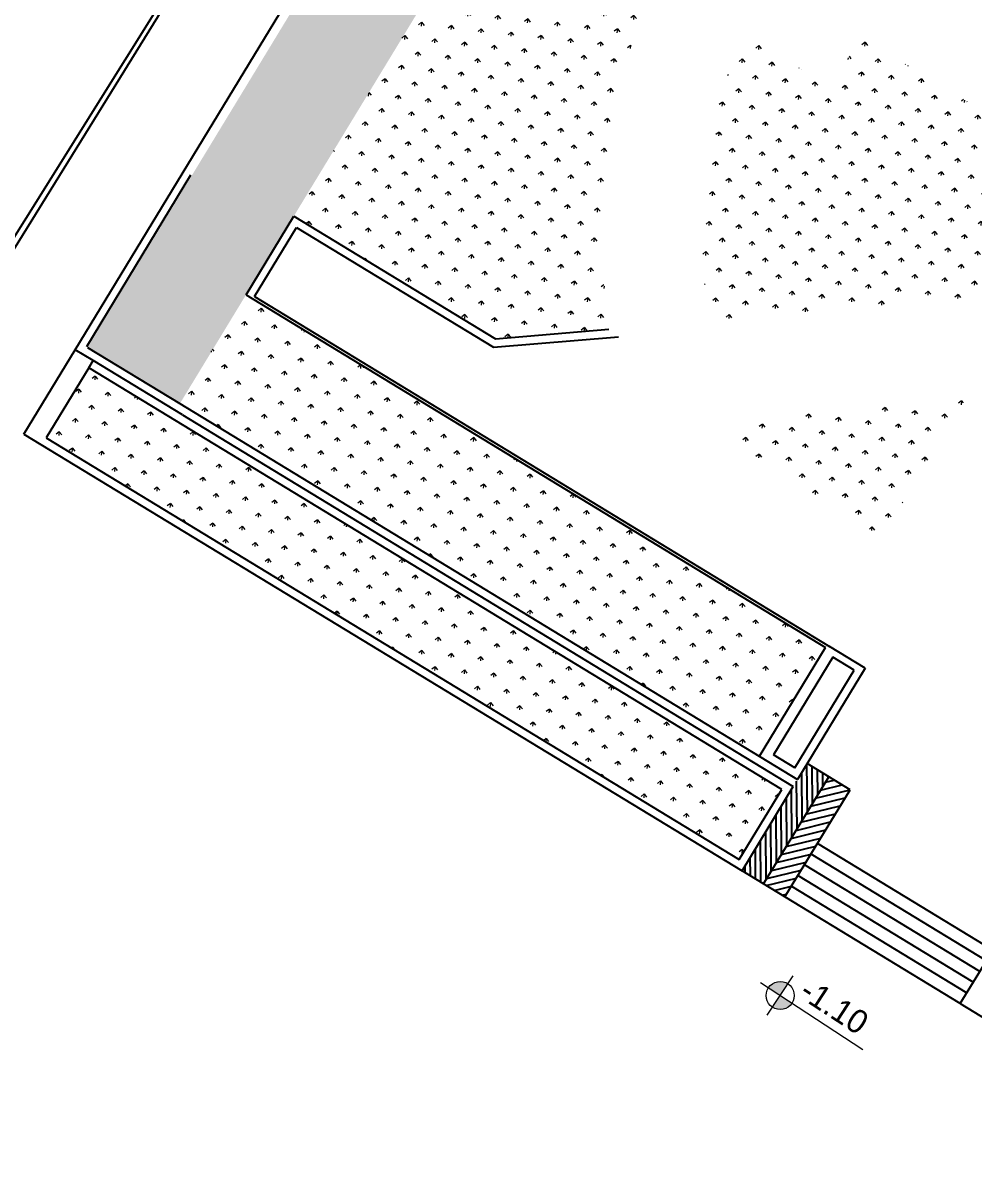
# Model space of a CAD drawing. Header units: metres. Extents: x 324293 to 653279, y 3585589 to 7191434.
# Drawn here: x 334388.59 to 334411.32, y 3600429.04 to 3600456.54 of the extents above; entities that cross this region are included whole.
import ezdxf

# ---------------------------------------------------------------- set-up
doc = ezdxf.new("R2010")
doc.units = ezdxf.units.M
doc.layers.add('GOL', color=7, linetype='Continuous', lineweight=0, true_color=0xeb632d)
for name, color, linetype in [('masir', 25, 'Continuous'), ('ramp', 1, 'Continuous'), ('sang gadval', 8, 'Continuous')]:
    doc.layers.add(name, color=color, linetype=linetype)
doc.layers.add('text', color=7, linetype='Continuous', lineweight=9)
doc.styles.add('eng', font='eurr____.ttf')
pattern_1 = [(263.6982502, (366004.32867, 3645887.4), (0.3176111612, -0.396468347), [0.09525, -0.6231704896]), (218.6982502, (366004.32867, 3645887.4), (0.3176111613, -0.396468347), [0.09525, -0.41275]), (308.6982502, (366004.32867, 3645887.4), (0.396468347, 0.3176111613), [0.09525, -0.41275])]
pattern_2 = [(263.69825, (334313.36852, 3600554.79407), (0.3176112, -0.39646835), [0.09525, -0.6231705]), (218.69825, (334313.3685, 3600554.79407), (0.3176112, -0.3964683), [0.09525, -0.41275]), (308.69825, (334313.3685, 3600554.79407), (0.3964683, 0.3176112), [0.09525, -0.41275])]

# ---------------------------------------------------------------- blocks, each defined once
blk = doc.blocks.new('nivo')
at = {"layer": 'text'}
h = blk.add_hatch(color=256, dxfattribs=at)
h.paths.add_polyline_path([(134.4, 0), (134.4, 80, 0.414214), (54.4, 0)])
h.paths.add_polyline_path([(134.4, 0), (134.4, -80, 0.414214), (214.4, 0)])
for p, q in [((134.4, -134.4), (134.4, 134.4)), ((0, 0), (695.1, 0))]:
    blk.add_line(p, q, dxfattribs=at)
blk.add_circle((134.4, 0), 80, dxfattribs=at)

msp = doc.modelspace()

# ---------------------------------------------------------------- hatches: boundary and pattern name
at = {"layer": 'GOL'}
h = msp.add_hatch(dxfattribs=at)
h.set_pattern_fill('GRASS', color=256, scale=0.02, angle=173.69825, style=0)
h.set_pattern_definition(pattern_1)
h.paths.add_polyline_path([(334392.33808, 3600447.44887), (334400.62305, 3600461.07431), (334398.41163, 3600462.41896), (334392.62049, 3600452.89485), (334390.12667, 3600448.79353)])
h.paths.add_polyline_path([(334402.3895, 3600463.97942), (334408.23275, 3600473.58921), (334406.13046, 3600474.86751), (334405.99679, 3600474.94879), (334400.15354, 3600465.339)])
h.paths.add_polyline_path([(334410.04077, 3600476.56267), (334415.5661, 3600485.64963), (334413.35469, 3600486.99428), (334413.58414, 3600487.37163), (334412.78115, 3600486.10634), (334412.72919, 3600486.0209), (334412.20965, 3600485.16645), (334412.15769, 3600485.08101), (334410.96274, 3600483.11579), (334410.91078, 3600483.03035), (334410.85883, 3600482.9449), (334409.66388, 3600480.97968), (334409.61192, 3600480.89424), (334409.55997, 3600480.8088), (334408.36501, 3600478.84358), (334408.31306, 3600478.75813), (334407.8048, 3600477.92226)])
h = msp.add_hatch(dxfattribs=at)
h.set_pattern_fill('GRASS', color=256, scale=0.02, angle=173.69825, style=0)
h.set_pattern_definition(pattern_1)
edge = h.paths.add_edge_path()
edge.add_arc((334417.56231, 3600451.46272), 15.13153, 156.254362, 188.503756, ccw=False)
edge.add_line((334403.71178, 3600457.55584), (334402.65269, 3600458.19983))
edge.add_line((334402.65269, 3600458.19983), (334403.27615, 3600459.22518))
edge.add_line((334403.27615, 3600459.22518), (334400.51146, 3600460.89774))
edge.add_line((334400.51146, 3600460.89774), (334395.05611, 3600451.92589))
edge.add_line((334395.05611, 3600451.92589), (334399.88188, 3600449.00009))
edge.add_line((334399.88188, 3600449.00009), (334402.59714, 3600449.22516))
h = msp.add_hatch(dxfattribs=at)
h.set_pattern_fill('GRASS', color=256, scale=0.02, angle=173.69825, style=0)
h.set_pattern_definition(pattern_2)
edge = h.paths.add_edge_path()
edge.add_line((334412.15896, 3600454.05804), (334411.43159, 3600452.8618))
edge.add_line((334411.43159, 3600452.8618), (334413.55874, 3600451.56839))
edge.add_line((334413.55874, 3600451.56839), (334412.64012, 3600450.05763))
edge.add_line((334412.64012, 3600450.05763), (334404.99509, 3600449.42393))
edge.add_arc((334417.5623, 3600451.46272), 12.73151, 157.68959, 189.214885, ccw=False)
edge.add_line((334405.78385, 3600456.29592), (334407.8896, 3600455.01552))
edge.add_line((334407.8896, 3600455.01552), (334408.61697, 3600456.21175))
edge.add_line((334408.61697, 3600456.21175), (334412.15896, 3600454.05804))
h = msp.add_hatch(dxfattribs=at)
h.set_pattern_fill('GRASS', color=256, scale=0.02, angle=173.69825, style=0)
h.set_pattern_definition(pattern_2)
h.paths.add_polyline_path([(334393.88383, 3600450.02512), (334407.77718, 3600441.62457), (334406.20579, 3600439.04026), (334392.31244, 3600447.44081)])
h = msp.add_hatch(dxfattribs=at)
h.set_pattern_fill('GRASS', color=256, scale=0.5, angle=173.69825, style=0)
h.set_pattern_definition([(263.698250163, (-31172.50116, 341.0607), (0.312609410603, -0.39022475097), [0.09375, -0.6133567815]), (218.698250163, (-31172.50116, 341.0607), (0.312609410686, -0.390224751074), [0.09375, -0.40625]), (308.698250163, (-31172.50116, 341.0607), (0.390224751074, 0.312609410686), [0.09375, -0.40625])])
h.paths.add_polyline_path([(334405.71165, 3600436.5575), (334406.72886, 3600438.2304), (334390.15784, 3600448.30643), (334389.14063, 3600446.63353)])
h = msp.add_hatch(dxfattribs=at)
h.set_pattern_fill('GRASS', color=256, scale=0.02, angle=173.69825, style=0)
h.set_pattern_definition(pattern_2)
edge = h.paths.add_edge_path()
edge.add_line((334411.09807, 3600447.52158), (334409.12087, 3600444.26988))
edge.add_line((334409.12087, 3600444.26988), (334405.97812, 3600446.18083))
edge.add_arc((334417.5623, 3600451.46272), 12.73151, 200.197981, 204.510994, ccw=False)
edge.add_line((334405.6137, 3600447.06698), (334411.09807, 3600447.52158))
at = {"layer": 'ramp', "true_color": 0x139b48}
h = msp.add_hatch(dxfattribs=at)
h.set_pattern_fill('ANSI31', color=114, angle=45.44987)
h.set_pattern_definition([(90.4498703063, (24052.82671, -2750.65911), (-0.1249961469275, -0.000981454672), [])])
h.paths.add_polyline_path([(334407.07062, 3600437.25264), (334407.76161, 3600438.38905), (334407.84993, 3600438.5343), (334407.33727, 3600438.84603), (334405.77863, 3600436.2827), (334406.2913, 3600435.97097), (334406.44716, 3600436.2273), (334406.60303, 3600436.48364), (334406.75889, 3600436.73997), (334406.91475, 3600436.9963)])
h = msp.add_hatch(dxfattribs=at)
h.set_pattern_fill('ANSI31', color=114, scale=0.05, angle=-31.30175)
h.set_pattern_definition([(13.69825, (334313.70213, 3600555.34272), (-0.03759335, 0.15423457), [])])
h.paths.add_polyline_path([(334407.07062, 3600437.25264), (334407.76161, 3600438.38905), (334407.84993, 3600438.5343), (334408.3626, 3600438.22257), (334406.80396, 3600435.65924), (334406.2913, 3600435.97097), (334406.44716, 3600436.2273), (334406.60303, 3600436.48364), (334406.75889, 3600436.73997), (334406.91475, 3600436.9963)])

# ---------------------------------------------------------------- linework, layer by layer
at = {"layer": 'masir'}
for p, q in [((334432.78786, 3600522.82589, 1313.25213), (334386.92431, 3600448.80964, 1313.25213)), ((334389.83453, 3600448.73709, 1313.25213), (334398.32813, 3600462.70565, 1313.25213)), ((334392.59593, 3600452.90978, 1313.25213), (334390.10212, 3600448.80846, 1313.25213)), ((334393.91998, 3600450.05046, 1313.25213), (334395.06298, 3600451.93023, 1313.25213)), ((334395.06298, 3600451.93023, 1313.25213), (334399.88188, 3600449.00009, 1313.25213)), ((334394.11883, 3600450.00877, 1313.25213), (334395.12275, 3600451.65982, 1313.25213)), ((334395.12275, 3600451.65982, 1313.25213), (334399.83356, 3600448.7954, 1313.25213)), ((334393.91998, 3600450.05046, 1313.25213), (334407.77718, 3600441.62457, 1313.25213)), ((334394.11883, 3600450.00877, 1313.25213), (334407.8698, 3600441.64748, 1313.25213)), ((334399.83356, 3600448.7954, 1313.25213), (334402.82805, 3600449.04362, 1313.25213)), ((334399.88188, 3600449.00009, 1313.25213), (334402.59714, 3600449.22516, 1313.25213)), ((334388.6095, 3600446.72242, 1313.25213), (334389.83453, 3600448.73709, 1313.25213)), ((334390.26175, 3600448.47732, 1313.25213), (334389.83453, 3600448.73709, 1313.25213)), ((334390.12667, 3600448.79353, 1313.25213), (334392.33808, 3600447.44887, 1313.25213)), ((334390.15784, 3600448.30643, 1313.25213), (334390.26175, 3600448.47732, 1313.25213)), ((334392.39786, 3600447.17846, 1313.25213), (334390.26175, 3600448.47732, 1313.25213)), ((334390.15784, 3600448.30643, 1313.25213), (334389.14063, 3600446.63353, 1313.25213)), ((334406.72886, 3600438.2304, 1313.25213), (334390.15784, 3600448.30643, 1313.25213)), ((334392.33808, 3600447.44887, 1313.25213), (334407.10757, 3600438.46827, 1313.25213)), ((334392.39786, 3600447.17846, 1313.25213), (334402.40499, 3600441.0936, 1313.25213)), ((334388.6095, 3600446.72242, 1313.25213), (334405.77863, 3600436.2827, 1313.25213)), ((334389.14063, 3600446.63353, 1313.25213), (334405.71165, 3600436.5575, 1313.25213)), ((334406.19528, 3600439.02298, 1313.25213), (334407.77718, 3600441.62457, 1313.25213)), ((334408.72464, 3600441.12769, 1313.25213), (334407.8702, 3600441.64724, 1313.25213)), ((334408.7244, 3600441.1273, 1313.25213), (334407.8702, 3600441.64724, 1313.25213)), ((334408.72464, 3600441.12769, 1313.25213), (334407.8702, 3600441.64724, 1313.25213)), ((334407.94655, 3600441.38786, 1313.25213), (334406.52793, 3600439.05479, 1313.25213)), ((334408.45922, 3600441.07613, 1313.25213), (334407.94655, 3600441.38786, 1313.25213)), ((334402.40499, 3600441.0936, 1313.25213), (334407.00366, 3600438.29738, 1313.25213)), ((334407.04059, 3600438.74306, 1313.25213), (334408.45922, 3600441.07613, 1313.25213)), ((334408.7244, 3600441.1273, 1313.25213), (334407.10757, 3600438.46827, 1313.25213)), ((334408.7244, 3600441.1273, 1313.25213), (334408.62972, 3600440.97159, 1313.25213)), ((334408.7244, 3600441.1273, 1313.25213), (334408.72464, 3600441.12769, 1313.25213)), ((334407.04059, 3600438.74306, 1313.25213), (334406.52793, 3600439.05479, 1313.25213)), ((334405.77863, 3600436.2827, 1313.25213), (334407.00366, 3600438.29738, 1313.25213)), ((334405.71165, 3600436.5575, 1313.25213), (334406.72886, 3600438.2304, 1313.25213)), ((334411.77522, 3600434.392, 1313.25213), (334407.58328, 3600436.94091, 1313.25213)), ((334411.61936, 3600434.13566, 1313.25213), (334407.42742, 3600436.68458, 1313.25213)), ((334411.46349, 3600433.87933, 1313.25213), (334407.27156, 3600436.42824, 1313.25213)), ((334411.30763, 3600433.623, 1313.25213), (334407.11569, 3600436.17191, 1313.25213)), ((334406.95983, 3600435.91558, 1313.25213), (334411.15177, 3600433.36666, 1313.25213)), ((334410.9959, 3600433.11033, 1313.25213), (334406.80396, 3600435.65924, 1313.25213)), ((334410.9959, 3600433.11033, 1313.25213), (334412.55454, 3600435.67366, 1313.25213)), ((334410.9959, 3600433.11033, 1313.25213), (334412.23485, 3600432.35699, 1313.25213))]:
    msp.add_line(p, q, dxfattribs=at)
at = {"layer": 'ramp'}
for p, q in [((334408.3626, 3600438.22257, 1313.25213), (334407.33727, 3600438.84603, 1313.25213)), ((334406.2913, 3600435.97097, 1313.25213), (334407.84993, 3600438.5343, 1313.25213)), ((334406.80396, 3600435.65924, 1313.25213), (334408.3626, 3600438.22257, 1313.25213)), ((334406.80396, 3600435.65924, 1313.25213), (334405.77863, 3600436.2827, 1313.25213))]:
    msp.add_line(p, q, dxfattribs=at)
at = {"layer": 'sang gadval', "elevation": 1313.00853, "flags": 128}
msp.add_lwpolyline([(334438.5202, 3600531.596), (334374.3707, 3600429.04)], dxfattribs=at)

# ---------------------------------------------------------------- block references
at = {"layer": 'text', "xscale": 0.004199999894021, "yscale": 0.004199999894021, "zscale": 0.004199999894021, "rotation": 326.8598069813254}
msp.add_blockref('nivo', (334406.21819, 3600433.61325, 1313.25213), dxfattribs=at)

# ---------------------------------------------------------------- texts
at = {"layer": 'text', "insert": (334407.41936, 3600433.75745, 1313.25213), "char_height": 0.56609, "width": 0.1624171, "attachment_point": 1, "rotation": 326.859805, "style": 'eng'}
msp.add_mtext('-1.10', dxfattribs=at)

doc.saveas('drawing.dxf')
